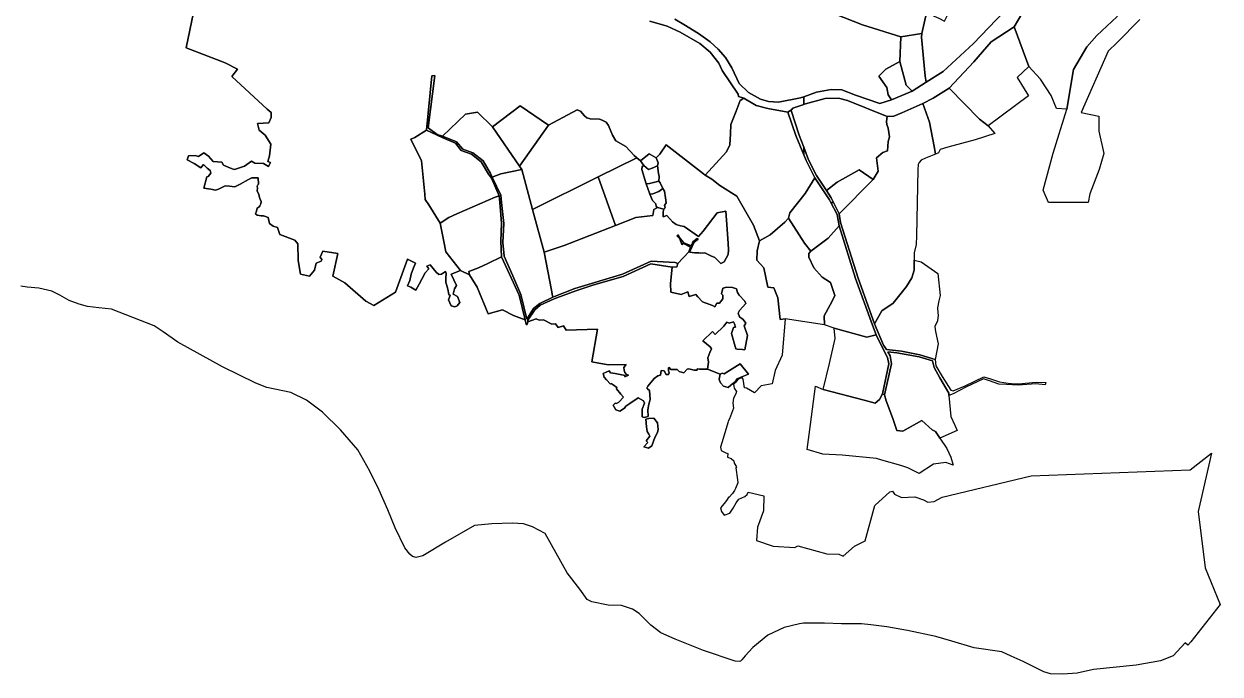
# Model space of a CAD drawing. Extents: x 542592 to 549536, y 1840490 to 1846308.
# Drawn here: x 547157 to 548450, y 1840490 to 1841193 of the extents above; entities that cross this region are included whole.
import ezdxf

# ---------------------------------------------------------------- set-up
doc = ezdxf.new("R2010")
doc.units = 0
doc.layers.add('Level 10', color=7, linetype='Continuous')

msp = doc.modelspace()

# ---------------------------------------------------------------- linework, layer by layer
at = {"layer": 'Level 10'}
for points in [[(548250.7669, 1841229.6601), (548227.42, 1841189.73), (548202.68, 1841173.4), (548183.64, 1841151.95), (548156.99, 1841123.36), (548139.72, 1841112.68), (548128.63, 1841106.8), (548105.99, 1841096.66), (548097.3, 1841093.29), (548090.09, 1841092.77), (548047.09, 1841110.19), (548037.5, 1841112.51), (548023.12, 1841112.26), (548001.73, 1841106.58), (548000, 1841105.95), (548000, 1841114.24), (548013.79, 1841118.99), (548029.72, 1841121.94), (548041.17, 1841121.56), (548056.02, 1841115.91), (548082.35, 1841106.81), (548094.69, 1841110.79), (548117.31, 1841120.36), (548132.42, 1841129.9), (548150.8, 1841141.32), (548183.58, 1841171.68), (548216.22, 1841205.96)], [(548014.76, 1841211.17), (548063.47, 1841191.99), (548104.88, 1841178.87), (548103.68, 1841152.45), (548088.68, 1841143.87), (548081.2, 1841136.57), (548089.63, 1841124.03), (548091.18, 1841116.36), (548094.69, 1841110.79), (548082.35, 1841106.81), (548056.02, 1841115.91), (548041.17, 1841121.56), (548029.72, 1841121.94), (548013.79, 1841118.99), (548000, 1841114.24), (547996.44, 1841113.02), (547972.52, 1841108.35), (547961.91, 1841109.18), (547953.3, 1841111.62), (547940.08, 1841118.68), (547930.18, 1841128.36), (547922.39, 1841145.36), (547915.24, 1841156.69), (547907.46, 1841165.54), (547898.86, 1841173.59), (547886.23, 1841182.55), (547870.33, 1841192.2), (547860.67, 1841198.2)], [(548132.72, 1841204.77), (548127.53, 1841182.67), (548104.88, 1841178.87), (548063.47, 1841191.99), (548014.76, 1841211.17)], [(547340.27, 1841205.2), (547332.52, 1841167.02), (547374.43, 1841150.98), (547387.96, 1841144.07), (547381.82, 1841135.92), (547420.05, 1841100.88), (547424.49, 1841097.2), (547424.16, 1841091.69), (547421.73, 1841085.84), (547409.5, 1841085.17), (547411.33, 1841078.23), (547417.77, 1841072.72), (547423.88, 1841063.05), (547422.48, 1841050.4), (547420.83, 1841044.1), (547423.55, 1841043.23), (547422.6769, 1841041.0005), (547421.46, 1841038.67), (547415.96, 1841041.98), (547406.83, 1841042.46), (547402.92, 1841044.43), (547395.52, 1841039.15), (547389.09, 1841036.91), (547384.85, 1841035.53), (547382.27, 1841036.2), (547377.95, 1841037.9), (547372.75, 1841040.26), (547370.96, 1841043.63), (547361.81, 1841044.34), (547356.51, 1841050.01), (547351.57, 1841053.5), (547345.74, 1841049.47), (547342.35, 1841050.85), (547335.15, 1841050.35), (547333.67, 1841046.15), (547341.02, 1841042.04), (547348.17, 1841037.28), (547351.14, 1841040.89), (547355.04, 1841036.86), (547358.43, 1841034.34), (547359.02, 1841031.43), (547356.13, 1841027.83), (547354.97, 1841027.54), (547351.68, 1841015.23), (547359.06, 1841014.17), (547364.26, 1841013.19), (547367.58, 1841014.39), (547374.62, 1841017.87), (547379.45, 1841017.47), (547384.94, 1841016.81), (547390.69, 1841019.58), (547399.79, 1841024.85), (547403.48, 1841026.68), (547410.27, 1841026.71), (547410.48, 1841019.85), (547409.82, 1841019.07), (547409.28, 1841017.43), (547409.47, 1841015.34), (547409.33, 1841012.52), (547411, 1841008.62), (547411.68, 1841005.37), (547412.05, 1841004.05), (547413.57, 1841000.88), (547413.32, 1840998.35), (547412.22, 1840996.23), (547411.23, 1840995.17), (547409.24, 1840993.85), (547408.56, 1840990.5), (547407.38, 1840987.47), (547409.06, 1840986.07), (547413.38, 1840985.36), (547416.01, 1840985.6), (547418.14, 1840984.82), (547420.99, 1840983.5), (547422.65, 1840977.29), (547426.66, 1840974.38), (547431.14, 1840972.79), (547433.57, 1840965.21), (547449.76, 1840959.17), (547453.12, 1840955.27), (547453.63, 1840937.25), (547455.9, 1840922.4), (547465.72, 1840920.33), (547471.22, 1840926.6), (547473.01, 1840934.18), (547478.38, 1840936.39), (547479.02, 1840938.22), (547477.31, 1840940.66), (547480.03, 1840947.26), (547496.48, 1840944.64), (547490.82, 1840920.12), (547504.03, 1840912.9), (547526.76, 1840893.35), (547535.45, 1840888.64), (547558.75, 1840903.12), (547571.81, 1840938.8), (547580.16, 1840934.37), (547578.22, 1840929.2), (547575.71, 1840922.34), (547574.27, 1840915.77), (547571.82, 1840909.95), (547575.2, 1840908.35), (547580.51, 1840905.15), (547584.16, 1840911.5), (547587.65, 1840917.85), (547590.81, 1840923.79), (547594.87, 1840928.05), (547592.65, 1840931.04), (547596.28, 1840932.57), (547602.63, 1840924.44), (547605.38, 1840922.21), (547608.29, 1840922.29), (547612.62, 1840925.35), (547613.5, 1840923.07), (547612.97, 1840918.59), (547613.24, 1840913.7), (547615.16, 1840906.33), (547616.44, 1840900.61), (547617.9, 1840899.29), (547615.88, 1840894.86), (547618.9, 1840888.31), (547622.9, 1840887.28), (547625.47, 1840888.29), (547628.18, 1840891.72), (547625.86, 1840898.38), (547621.19, 1840900.83), (547622.53, 1840906.62), (547624.62, 1840910.07), (547618.83, 1840922.39), (547628.89, 1840926.25), (547638.52, 1840921.78), (547647.08, 1840908.29), (547658.98, 1840879.54), (547674.47, 1840883.89), (547686.25, 1840877.91), (547698.92, 1840872.91), (547699.89, 1840868.01), (547700.91, 1840867.97), (547701.64, 1840870.89), (547710.79, 1840874.32), (547714.09, 1840872.7), (547718.67, 1840873.05), (547727.81, 1840868.5), (547731.51, 1840868.73), (547734.46, 1840864.87), (547740.2, 1840866.45), (547743.24, 1840862.07), (547776.9, 1840863.03), (547770.99, 1840827.73), (547778.3, 1840826.18), (547788.83, 1840824.53), (547808.08, 1840824.95), (547805.39, 1840821.46), (547805.68, 1840818.68), (547806.48, 1840816.06), (547808.29, 1840814.04), (547810.56, 1840813.31), (547806.5, 1840811.61), (547806.94, 1840812.91), (547796.22, 1840815.21), (547791.26, 1840815.78), (547789.51, 1840818.02), (547783.07, 1840815.18), (547784.34, 1840811.07), (547786.75, 1840808.2), (547791.06, 1840803.66), (547791.78, 1840804.43), (547794.02, 1840802.72), (547798.01, 1840799.9), (547797.44, 1840798.46), (547802.08, 1840792.57), (547805.31, 1840789.38), (547800.09, 1840783.93), (547797.69, 1840782.76), (547796.12, 1840782.88), (547793.85, 1840780.7), (547796.68, 1840775.65), (547801.04, 1840774.24), (547806.12, 1840777.48), (547807.78, 1840779.6), (547811.97, 1840782.8), (547820.98, 1840788.67), (547826.82, 1840785.47), (547827.87, 1840783.06), (547825.48, 1840776.59), (547825.4422, 1840768.1194), (547827.45, 1840767.58), (547831.72, 1840768.52), (547831.33, 1840775.98), (547832.44, 1840781.95), (547834.09, 1840787.07), (547833.2, 1840796.7), (547831.01, 1840798.55), (547830.29, 1840799.3), (547831.54, 1840801.4), (547836.76, 1840807.93), (547838.29, 1840809.79), (547842.32, 1840812.57), (547845.06, 1840813.27), (547845.87, 1840818.24), (547849.21, 1840818), (547851.17, 1840813.85), (547853.75, 1840814.01), (547854.51, 1840815.88), (547853.87, 1840818.14), (547853.67, 1840821.19), (547854.36, 1840821.41), (547856.12, 1840819.38), (547860.97, 1840819.25), (547863.21, 1840819.53), (547865.32, 1840817.4), (547870.21, 1840815.96), (547873.9, 1840819.63), (547875.78, 1840819.95), (547881.58, 1840818.79), (547884.72, 1840818.81), (547884.84, 1840820.21), (547887.262, 1840819.823), (547888.72, 1840819.59), (547896, 1840819.61), (547909.67, 1840814.42), (547908.7072, 1840809.1154), (547908.59, 1840808.47), (547910.13, 1840805.02), (547913.05, 1840801.45), (547918.39, 1840800.03), (547921.26, 1840802.62), (547921.4445, 1840802.7556), (547925.94, 1840806.06), (547928.16, 1840809.16), (547933.03, 1840811.54), (547933.24, 1840810.74), (547928.88, 1840808.6), (547926.57, 1840805.81), (547923.88, 1840803.25), (547924.3124, 1840801.3237), (547924.76, 1840799.33), (547927.43, 1840795.73), (547926.61, 1840793.24), (547924.17, 1840788.41), (547923.44, 1840783.07), (547924.1, 1840777.57), (547919.65, 1840766.12), (547918.36, 1840763.46), (547918.4616, 1840763.2182), (547918.36, 1840762.97), (547911.45, 1840740.08), (547910.1, 1840735.37), (547910.73, 1840731.91), (547915.84, 1840729.18), (547917.76, 1840728.76), (547917.38, 1840724.7), (547921.66, 1840723.24), (547924.23, 1840720.55), (547924.67, 1840718.12), (547927.1, 1840714.2), (547926.65, 1840713.24), (547928.43, 1840700.27), (547928.7, 1840696.94), (547926.18, 1840690.87), (547925.2, 1840688.58), (547922.89, 1840685.25), (547919.5, 1840681.42), (547919, 1840681.88), (547916.54, 1840677.87), (547914.02, 1840674.52), (547910.1, 1840669.81), (547911.22, 1840665.91), (547913.86, 1840662), (547920.23, 1840664.3), (547923.79, 1840669.65), (547926.93, 1840675.4), (547929.84, 1840679.28), (547936.15, 1840682.31), (547938.91, 1840684.47), (547939.97, 1840686.93), (547956.99, 1840682.91), (547956.55, 1840666.67), (547949.99, 1840649.01), (547949.02, 1840634.52), (547966.98, 1840628.41), (547990.32, 1840627.13), (547993.39, 1840628.69), (548024.82, 1840620.06), (548037.75, 1840619.87), (548042.48, 1840617.68), (548054.77, 1840628.47), (548066.47, 1840634.2), (548076.75, 1840672.48), (548093.04, 1840687.35), (548095.93, 1840687.82), (548098.01, 1840684.71), (548105.65, 1840681.11), (548119.89, 1840681.88), (548129.5, 1840678.37), (548133.91, 1840675.91), (548141.05, 1840676.82), (548149.65, 1840681.46), (548245.75, 1840704.38), (548417.72, 1840711), (548440.56, 1840728.91), (548426.26, 1840665.8), (548433.83, 1840605.22), (548449.93, 1840565.27), (548418.3326, 1840525.2521), (548415.168, 1840521.3581), (548412.28, 1840524.03), (548399.14, 1840509.82), (548385.41, 1840504.54), (548359.08, 1840500.02), (548313.21, 1840495.22), (548295.43, 1840491.06), (548280.01, 1840490.24), (548266.5, 1840490.51), (548259.49, 1840492.77), (548248.61, 1840497.94), (548237.13, 1840503.82), (548224.16, 1840509.75), (548213.87, 1840514.16), (548184.02, 1840518.66), (548160.09, 1840525.84), (548142.69, 1840530.91), (548112.09, 1840537.22), (548089.7, 1840541.32), (548072.29, 1840543.54), (548062.33, 1840544.5), (548040.9, 1840544.5), (548022.39, 1840545.13), (547999.64, 1840545.14), (547995.32, 1840544.71), (547978.63, 1840540.46), (547961.17, 1840532.14), (547945.01, 1840519.12), (547936.69, 1840510.02), (547933.12, 1840505.47), (547931.67, 1840504.34), (547930.05, 1840503.92), (547926, 1840504.18), (547891.67, 1840515.63), (547860.94, 1840528.01), (547845.33, 1840534.91), (547834.73, 1840543.04), (547822.14, 1840555.64), (547814.72, 1840560.44), (547802.84, 1840564.26), (547788.59, 1840564.65), (547770.8, 1840568.21), (547765.75, 1840570.74), (547758.1, 1840581.86), (547744.26, 1840599.82), (547720.34, 1840642.03), (547706.8, 1840649.51), (547696.98, 1840652.67), (547684.89, 1840653.34), (547662.93, 1840652.7), (547644.23, 1840650.7), (547612.64, 1840632.96), (547588.24, 1840618), (547581.15, 1840616.29), (547577.13, 1840617.3), (547574.1, 1840619.68), (547568.86, 1840626.58), (547558.47, 1840648.38), (547550.28, 1840667.63), (547540.92, 1840688.87), (547530.81, 1840709.47), (547517.85, 1840732.63), (547499.18, 1840754.21), (547479.63, 1840773.45), (547462.36, 1840786.17), (547445.69, 1840794.52), (547419.72, 1840799.87), (547407.73, 1840804.8), (547371.78, 1840822.42), (547323.4, 1840848.83), (547307.66, 1840860.19), (547297.9, 1840866.44), (547251.84, 1840884.75), (547237.96, 1840886.21), (547225.87, 1840887.55), (547216.72, 1840890.17), (547205.92, 1840894.14), (547195.94, 1840899.82), (547187.17, 1840904.08), (547173.08, 1840907.3), (547160.77, 1840908.48), (547153.76, 1840909.32)], [(547833.7, 1841195.76), (547852.41, 1841190.54), (547866.22, 1841183.98), (547887.62, 1841171.62), (547898.88, 1841162.35), (547908.21, 1841150.46), (547911.93, 1841142.69), (547928.93, 1841116.93), (547929.5, 1841114.4), (547935.04, 1841112.56), (547931.08, 1841110.02), (547926.86, 1841098.54), (547920.99, 1841084.35), (547920.87, 1841074.18), (547919.94, 1841062.33), (547916.29, 1841054.57), (547893.45, 1841029.41), (547891.67, 1841030.7), (547851.38, 1841062.07), (547844.53, 1841052.12), (547840.51, 1841048.08), (547832.72, 1841052.55), (547823.36, 1841044.8), (547819.47, 1841048.25), (547816.63, 1841050.76), (547807.58, 1841060.47), (547796.75, 1841066.6), (547793.14, 1841072.63), (547789.04, 1841083.21), (547786.57, 1841086.56), (547782.18, 1841089.04), (547779.12, 1841089.89), (547769.27, 1841090.24), (547765.59, 1841091.22), (547763.07, 1841093.65), (547760.75, 1841096.01), (547758.82, 1841098.76), (547755.65, 1841099.56), (547754.92, 1841100.07), (547723.95, 1841083.55), (547693.53, 1841104.53), (547663.68, 1841081.54), (547647.49, 1841097.45), (547634.43, 1841095.2), (547609.48, 1841071.75), (547603.7, 1841073.3), (547593.88, 1841080.69), (547601.19, 1841137.06), (547598, 1841136.72), (547592.31, 1841077.93), (547579.58, 1841070.11), (547575.13, 1841068.39), (547586.91, 1841044.95), (547590.3819, 1841009.016), (547590.94, 1841003.24), (547594.7106, 1840997.2165), (547606.94, 1840977.68), (547610.8217, 1840957.8496), (547613.01, 1840946.67), (547628.89, 1840926.25), (547618.83, 1840922.39), (547624.62, 1840910.07), (547622.53, 1840906.62), (547621.19, 1840900.83), (547625.86, 1840898.38), (547628.18, 1840891.72), (547625.47, 1840888.29), (547622.9, 1840887.28), (547618.9, 1840888.31), (547615.88, 1840894.86), (547617.9, 1840899.29), (547616.44, 1840900.61), (547615.16, 1840906.33), (547613.24, 1840913.7), (547612.97, 1840918.59), (547613.5, 1840923.07), (547612.62, 1840925.35), (547608.29, 1840922.29), (547605.38, 1840922.21), (547602.63, 1840924.44), (547596.28, 1840932.57), (547592.65, 1840931.04), (547594.87, 1840928.05), (547590.81, 1840923.79), (547587.65, 1840917.85), (547584.16, 1840911.5), (547580.51, 1840905.15), (547575.2, 1840908.35), (547571.82, 1840909.95), (547574.27, 1840915.77), (547575.71, 1840922.34), (547578.22, 1840929.2), (547580.16, 1840934.37), (547571.81, 1840938.8), (547558.75, 1840903.12), (547535.45, 1840888.64), (547526.76, 1840893.35), (547504.03, 1840912.9), (547490.82, 1840920.12), (547496.48, 1840944.64), (547480.03, 1840947.26), (547477.31, 1840940.66), (547479.02, 1840938.22), (547478.38, 1840936.39), (547473.01, 1840934.18), (547471.22, 1840926.6), (547465.72, 1840920.33), (547455.9, 1840922.4), (547453.63, 1840937.25), (547453.12, 1840955.27), (547449.76, 1840959.17), (547433.57, 1840965.21), (547431.14, 1840972.79), (547426.66, 1840974.38), (547422.65, 1840977.29), (547420.99, 1840983.5), (547418.14, 1840984.82), (547416.01, 1840985.6), (547413.38, 1840985.36), (547409.06, 1840986.07), (547407.38, 1840987.47), (547408.56, 1840990.5), (547409.24, 1840993.85), (547411.23, 1840995.17), (547412.22, 1840996.23), (547413.32, 1840998.35), (547413.57, 1841000.88), (547412.05, 1841004.05), (547411.68, 1841005.37), (547411, 1841008.62), (547409.33, 1841012.52), (547409.47, 1841015.34), (547409.28, 1841017.43), (547409.82, 1841019.07), (547410.48, 1841019.85), (547410.27, 1841026.71), (547403.48, 1841026.68), (547399.79, 1841024.85), (547390.69, 1841019.58), (547384.94, 1841016.81), (547379.45, 1841017.47), (547374.62, 1841017.87), (547367.58, 1841014.39), (547364.26, 1841013.19), (547359.06, 1841014.17), (547351.68, 1841015.23), (547354.97, 1841027.54), (547356.13, 1841027.83), (547359.02, 1841031.43), (547358.43, 1841034.34), (547355.04, 1841036.86), (547351.14, 1841040.89), (547348.17, 1841037.28), (547341.02, 1841042.04), (547333.67, 1841046.15), (547335.15, 1841050.35), (547342.35, 1841050.85), (547345.74, 1841049.47), (547351.57, 1841053.5), (547356.51, 1841050.01), (547361.81, 1841044.34), (547370.96, 1841043.63), (547372.75, 1841040.26), (547377.95, 1841037.9), (547382.27, 1841036.2), (547384.85, 1841035.53), (547389.09, 1841036.91), (547395.52, 1841039.15), (547402.92, 1841044.43), (547406.83, 1841042.46), (547415.96, 1841041.98), (547421.46, 1841038.67), (547422.6769, 1841041.0005), (547423.55, 1841043.23), (547420.83, 1841044.1), (547422.48, 1841050.4), (547423.88, 1841063.05), (547417.77, 1841072.72), (547411.33, 1841078.23), (547409.5, 1841085.17), (547421.73, 1841085.84), (547424.16, 1841091.69), (547424.49, 1841097.2), (547420.05, 1841100.88), (547381.82, 1841135.92), (547387.96, 1841144.07), (547374.43, 1841150.98), (547332.52, 1841167.02), (547340.27, 1841205.2)], [(547860.67, 1841198.2), (547870.33, 1841192.2), (547886.23, 1841182.55), (547898.86, 1841173.59), (547907.46, 1841165.54), (547915.24, 1841156.69), (547922.39, 1841145.36), (547930.18, 1841128.36), (547940.08, 1841118.68), (547953.3, 1841111.62), (547961.91, 1841109.18), (547972.52, 1841108.35), (547996.44, 1841113.02), (548000, 1841114.24), (548000, 1841105.95), (547988.03, 1841101.66), (547986.62, 1841100.06), (547986.5885, 1841099.8691), (547982.78, 1841097.57), (547961.11, 1841101.53), (547948.53, 1841104.77), (547935.04, 1841112.56), (547929.5, 1841114.4), (547928.93, 1841116.93), (547911.93, 1841142.69), (547908.21, 1841150.46), (547898.88, 1841162.35), (547887.62, 1841171.62), (547866.22, 1841183.98), (547852.41, 1841190.54), (547833.7, 1841195.76)], [(548363.19, 1841197.63), (548338.55, 1841172.86), (548329.01, 1841163.46), (548299.88, 1841097.28), (548318.96, 1841093.03), (548318.88, 1841077.08), (548324.23, 1841053), (548319.37, 1841035.41), (548309.02, 1841009.11), (548307.22, 1841000), (548264.32, 1841000), (548258.84, 1841013.36), (548269.46, 1841053.21), (548284.26, 1841100.76), (548291.38, 1841143.48), (548305.94, 1841168.24), (548316.87, 1841180.37), (548338.37, 1841200.48)]]:
    msp.add_lwpolyline(points, dxfattribs=at)
for points in [[(548291.38, 1841143.48), (548284.26, 1841100.76), (548273.12, 1841101.56), (548267.28, 1841115.44), (548256, 1841133.11), (548243.13, 1841146.9), (548227.42, 1841189.73), (548250.7669, 1841229.6601), (548252.1, 1841231.94), (548340.64, 1841204.58), (548338.37, 1841200.48), (548316.87, 1841180.37), (548305.94, 1841168.24)], [(548150.8, 1841141.32), (548132.42, 1841129.9), (548131.13, 1841136.34), (548127.14, 1841178.52), (548127.53, 1841182.67), (548132.72, 1841204.77), (548145.99, 1841199.26), (548152.15, 1841196.03), (548163.64, 1841219.37), (548187.74, 1841213.76), (548212.53, 1841207.99), (548216.22, 1841205.96), (548183.58, 1841171.68)], [(548227.42, 1841189.73), (548243.13, 1841146.9), (548230.52, 1841135.09), (548242.87, 1841115.17), (548199.24, 1841082.63), (548189.92, 1841090), (548156.99, 1841123.36), (548183.64, 1841151.95), (548202.68, 1841173.4)], [(548132.42, 1841129.9), (548117.31, 1841120.36), (548110.75, 1841126.59), (548103.68, 1841152.45), (548104.88, 1841178.87), (548127.53, 1841182.67), (548127.14, 1841178.52), (548131.13, 1841136.34)], [(548117.31, 1841120.36), (548094.69, 1841110.79), (548091.18, 1841116.36), (548089.63, 1841124.03), (548081.2, 1841136.57), (548088.68, 1841143.87), (548103.68, 1841152.45), (548110.75, 1841126.59)], [(547673.42, 1841000), (547671.31, 1841000), (547670.69, 1841007.16), (547662.39, 1841026.02), (547659.28, 1841030.48), (547651.36, 1841043.97), (547640.93, 1841051.96), (547629.84, 1841056.2), (547623.59, 1841064.03), (547609.26, 1841069.96), (547592.31, 1841077.93), (547598, 1841136.72), (547601.19, 1841137.06), (547593.88, 1841080.69), (547603.7, 1841073.3), (547609.48, 1841071.75), (547624.76, 1841065.49), (547631.61, 1841057.56), (547642.12, 1841053.69), (547653.48, 1841045.06), (547661.23, 1841031.38), (547663.24, 1841027.13), (547672.59, 1841007.84)], [(548145.49, 1841053.67), (548142.52, 1841052.21), (548140.91, 1841060.57), (548135.7, 1841086.82), (548128.63, 1841106.8), (548139.72, 1841112.68), (548156.99, 1841123.36), (548189.92, 1841090), (548199.24, 1841082.63), (548206.63, 1841074.4), (548185.13, 1841067.63), (548155.82, 1841059.76), (548147.31, 1841057.16)], [(548000, 1841051.32), (548002.46, 1841045.32), (548011.9, 1841026.69), (548001.37, 1841009.45), (547984.93, 1840988.87), (547983.36, 1840983.07), (547979.49, 1840978.69), (547963.83, 1840964.81), (547952.29, 1840958.52), (547945.69, 1840975.54), (547927.48, 1841006.87), (547909.3, 1841018.35), (547900.77, 1841025.05), (547893.45, 1841029.41), (547916.29, 1841054.57), (547919.94, 1841062.33), (547920.87, 1841074.18), (547920.99, 1841084.35), (547926.86, 1841098.54), (547931.08, 1841110.02), (547935.04, 1841112.56), (547948.53, 1841104.77), (547961.11, 1841101.53), (547982.78, 1841097.57), (547991.42, 1841072.26)], [(548090.09, 1841092.77), (548089.27, 1841087.42), (548089.9, 1841084.04), (548091.37, 1841080.21), (548092.79, 1841070.86), (548091.18, 1841065.8), (548090.62, 1841055.71), (548085.37, 1841053.82), (548078.64, 1841048.32), (548080.29, 1841033.76), (548074.88, 1841024.74), (548059.72, 1841035.03), (548036.16, 1841021.86), (548024.58, 1841012.84), (548013.61, 1841028.97), (548005.13, 1841045.9), (548000, 1841059.6), (547995.07, 1841072.77), (547986.47, 1841099.15), (547986.5885, 1841099.8691), (547986.62, 1841100.06), (547988.03, 1841101.66), (548000, 1841105.95), (548001.73, 1841106.58), (548023.12, 1841112.26), (548037.5, 1841112.51), (548047.09, 1841110.19)], [(548128.63, 1841106.8), (548135.7, 1841086.82), (548140.91, 1841060.57), (548142.52, 1841052.21), (548131.44, 1841047.96), (548126.97, 1841045.74), (548124.85, 1841043.04), (548123.68, 1841040.83), (548123.15, 1841035.37), (548121.96, 1840963.96), (548121.48, 1840954.63), (548119.21, 1840945.67), (548119.28, 1840937.58), (548119.46, 1840926.73), (548116.91, 1840918.47), (548110.86, 1840909.06), (548096.69, 1840891.12), (548084.51, 1840882.91), (548076.52, 1840868.83), (548058.71, 1840918.07), (548039.77, 1840978.45), (548038.15, 1840987.46), (548074.88, 1841024.74), (548080.29, 1841033.76), (548078.64, 1841048.32), (548085.37, 1841053.82), (548090.62, 1841055.71), (548091.18, 1841065.8), (548092.79, 1841070.86), (548091.37, 1841080.21), (548089.9, 1841084.04), (548089.27, 1841087.42), (548090.09, 1841092.77), (548097.3, 1841093.29), (548105.99, 1841096.66)], [(547692.59, 1841039.15), (547695.15, 1841035.39), (547672.47, 1841030.8), (547663.24, 1841027.13), (547661.23, 1841031.38), (547653.48, 1841045.06), (547642.12, 1841053.69), (547631.61, 1841057.56), (547624.76, 1841065.49), (547609.48, 1841071.75), (547634.43, 1841095.2), (547647.49, 1841097.45), (547663.68, 1841081.54)], [(547723.95, 1841083.55), (547692.59, 1841039.15), (547663.68, 1841081.54), (547693.53, 1841104.53)], [(547819.47, 1841048.25), (547777.69, 1841027.52), (547706.88, 1840992.4), (547695.15, 1841035.39), (547692.59, 1841039.15), (547723.95, 1841083.55), (547754.92, 1841100.07), (547755.65, 1841099.56), (547758.82, 1841098.76), (547760.75, 1841096.01), (547763.07, 1841093.65), (547765.59, 1841091.22), (547769.27, 1841090.24), (547779.12, 1841089.89), (547782.18, 1841089.04), (547786.57, 1841086.56), (547789.04, 1841083.21), (547793.14, 1841072.63), (547796.75, 1841066.6), (547807.58, 1841060.47), (547816.63, 1841050.76)], [(548000, 1841059.6), (548000, 1841051.32), (547991.42, 1841072.26), (547982.78, 1841097.57), (547986.5885, 1841099.8691), (547986.47, 1841099.15), (547995.07, 1841072.77)], [(547592.31, 1841077.93), (547609.26, 1841069.96), (547623.59, 1841064.03), (547629.84, 1841056.2), (547640.93, 1841051.96), (547651.36, 1841043.97), (547659.28, 1841030.48), (547662.39, 1841026.02), (547670.69, 1841007.16), (547666.4, 1841005.55), (547625.05, 1840987.6), (547616.5, 1840983.7), (547606.94, 1840977.68), (547594.7106, 1840997.2165), (547590.94, 1841003.24), (547590.3819, 1841009.016), (547586.91, 1841044.95), (547575.13, 1841068.39), (547579.58, 1841070.11)], [(547952.29, 1840958.52), (547949.69, 1840947.73), (547949.35, 1840937.71), (547956.71, 1840929.21), (547961.19, 1840908.34), (547967.56, 1840907.74), (547972, 1840896.87), (547974.49, 1840873.59), (547980.04, 1840874.3), (547976.52, 1840834.91), (547968.89, 1840818.49), (547965.71, 1840803.99), (547954.04, 1840801.82), (547946.74, 1840794.24), (547937.98, 1840799.35), (547935.75, 1840799.7), (547934.53, 1840808.8), (547933.24, 1840810.74), (547933.03, 1840811.54), (547940.16, 1840814.34), (547931.41, 1840825.39), (547914.04, 1840814.63), (547911.94, 1840815.28), (547909.67, 1840814.42), (547896, 1840819.61), (547897.03, 1840827.5), (547896.27, 1840832.04), (547898.52, 1840837.7), (547900.25, 1840841.82), (547898.84, 1840843.98), (547890.8, 1840850.51), (547901.39, 1840860.57), (547904.05, 1840857.2), (547913.75, 1840866.22), (547916.98, 1840870.43), (547919.41, 1840869.56), (547924.06, 1840871.02), (547925.1, 1840868.63), (547926.12, 1840865.01), (547923.86, 1840864.84), (547921.73, 1840858.15), (547926.37, 1840841.89), (547928.12, 1840841.45), (547933.64, 1840841.11), (547936.25, 1840840.62), (547939.19, 1840856.12), (547935.64, 1840866.53), (547937.21, 1840869.63), (547934.6, 1840873.57), (547930.54, 1840876.35), (547928.93, 1840880.19), (547930.38, 1840883.34), (547937.19, 1840890.73), (547936.38, 1840893.14), (547930.13, 1840899.86), (547928.19, 1840902.79), (547927.15, 1840906.45), (547923.01, 1840908.05), (547916.83, 1840908.42), (547912.35, 1840907.17), (547911.19, 1840901.28), (547912.42, 1840899.61), (547912.39, 1840895.87), (547909.99, 1840892.45), (547908.79, 1840890.96), (547906.19, 1840891.05), (547903.87, 1840887.31), (547901.15, 1840888.6), (547890.6, 1840892.56), (547885.31, 1840897.79), (547883.32, 1840900.31), (547879.76, 1840899.52), (547876.05, 1840898.36), (547874.72, 1840903.32), (547867.56, 1840900.29), (547856.38, 1840902.88), (547855.86, 1840912.45), (547857.87, 1840930), (547862.88, 1840930.22), (547863.85, 1840933.81), (547875.7, 1840946.55), (547877.61, 1840951.76), (547870.03, 1840955.46), (547868.24, 1840954.59), (547865.96, 1840960.49), (547862.87, 1840963.92), (547863.95, 1840964.82), (547866.34, 1840960.98), (547870.37, 1840956.41), (547878.27, 1840953.19), (547879.41, 1840954.79), (547880.24, 1840957.26), (547884.82, 1840960.89), (547885.72, 1840960.43), (547881.39, 1840957.14), (547876.36, 1840946.33), (547882.18, 1840945.39), (547886.45, 1840945.56), (547888.17, 1840945.26), (547893.21, 1840945.6), (547899.42, 1840942.11), (547903.81, 1840940.49), (547910.5, 1840933.84), (547914.05, 1840935.81), (547918.1, 1840943.68), (547918.67, 1840948.49), (547918.25, 1840956.03), (547916.5, 1840980.93), (547915.69, 1840990.41), (547906.55, 1840988.8), (547891.28, 1840969), (547886.21, 1840963.28), (547870.78, 1840973.85), (547866.89, 1840974.78), (547861.9, 1840976.05), (547858.18, 1840978.93), (547852.05, 1840985.69), (547848.11, 1840984.35), (547848.15, 1840989.94), (547848.79, 1840992.6), (547850.34, 1840993.99), (547849.49, 1840996.78), (547851.12, 1840999.62), (547850.36, 1841005.06), (547849.5, 1841012.13), (547847.66, 1841015.01), (547844.85, 1841021.25), (547843.33, 1841022.83), (547843.78, 1841027.94), (547843.06, 1841031.29), (547841.72, 1841039.5), (547842.58, 1841042.79), (547840.51, 1841048.08), (547844.53, 1841052.12), (547851.38, 1841062.07), (547891.67, 1841030.7), (547893.45, 1841029.41), (547900.77, 1841025.05), (547909.3, 1841018.35), (547927.48, 1841006.87), (547945.69, 1840975.54)], [(548031.98, 1841000), (548029.21, 1841000), (548029.2, 1841000), (548027.72, 1841002.94), (548011.9, 1841026.69), (548002.46, 1841045.32), (548000, 1841051.32), (548000, 1841059.6), (548005.13, 1841045.9), (548013.61, 1841028.97), (548024.58, 1841012.84), (548029.64, 1841004.77)], [(547833.62, 1841008.82), (547836.47, 1841001.92), (547839.99, 1840998.58), (547840.28, 1840995.5), (547842.06, 1840994.38), (547837.97, 1840992.22), (547836.68, 1840985.8), (547818.47, 1840983.69), (547796.63, 1840975.13), (547777.69, 1841027.52), (547819.47, 1841048.25), (547823.36, 1841044.8), (547827.06, 1841039.89), (547825.21, 1841038.93), (547824.88, 1841035.68), (547829.5, 1841020.24), (547830.91, 1841015.98)], [(547842.58, 1841042.79), (547841.72, 1841039.5), (547836.22, 1841036.87), (547832.06, 1841035.47), (547827.06, 1841039.89), (547823.36, 1841044.8), (547832.72, 1841052.55), (547840.51, 1841048.08)], [(547675.84, 1840977.17), (547673.42, 1841000), (547672.59, 1841007.84), (547663.24, 1841027.13), (547672.47, 1841030.8), (547695.15, 1841035.39), (547706.88, 1840992.4), (547719.52, 1840946.07), (547727.19, 1840905.15), (547728.4783, 1840899.1037), (547728.82, 1840897.5), (547714.59, 1840890.7), (547707.91, 1840885.28), (547700.49, 1840873.85), (547694.12, 1840900.47), (547685.4662, 1840920.5796), (547676.3, 1840941.88), (547674.78, 1840956.49)], [(547843.78, 1841027.94), (547843.33, 1841022.83), (547833.28, 1841020.4), (547829.5, 1841020.24), (547824.88, 1841035.68), (547825.21, 1841038.93), (547827.06, 1841039.89), (547832.06, 1841035.47), (547836.22, 1841036.87), (547841.72, 1841039.5), (547843.06, 1841031.29)], [(548074.88, 1841024.74), (548038.15, 1840987.46), (548031.99, 1841000), (548031.98, 1841000), (548029.64, 1841004.77), (548024.58, 1841012.84), (548036.16, 1841021.86), (548059.72, 1841035.03)], [(547777.69, 1841027.52), (547796.63, 1840975.13), (547741.13, 1840953.39), (547719.52, 1840946.07), (547706.88, 1840992.4)], [(547843.33, 1841022.83), (547844.85, 1841021.25), (547847.66, 1841015.01), (547843.19, 1841011.82), (547836.96, 1841009.11), (547833.62, 1841008.82), (547830.91, 1841015.98), (547829.5, 1841020.24), (547833.28, 1841020.4)], [(548029.21, 1841000), (548035.9, 1840986.74), (548038.15, 1840974.83), (548026.2, 1840961.4), (548007.74, 1840947.2), (548000.88, 1840955.84), (547983.36, 1840983.07), (547984.93, 1840988.87), (548001.37, 1841009.45), (548011.9, 1841026.69), (548027.72, 1841002.94), (548029.2, 1841000)], [(547671.31, 1841000), (547673.27, 1840977.6), (547672.64, 1840957.93), (547673.38, 1840941.03), (547658.5844, 1840934.0017), (547648.35, 1840929.14), (547637.96, 1840925.42), (547638.52, 1840921.78), (547628.89, 1840926.25), (547613.01, 1840946.67), (547610.8217, 1840957.8496), (547606.94, 1840977.68), (547616.5, 1840983.7), (547625.05, 1840987.6), (547666.4, 1841005.55), (547670.69, 1841007.16)], [(547847.66, 1841015.01), (547849.5, 1841012.13), (547850.36, 1841005.06), (547851.12, 1840999.62), (547849.49, 1840996.78), (547850.34, 1840993.99), (547848.79, 1840992.6), (547842.06, 1840994.38), (547840.28, 1840995.5), (547839.99, 1840998.58), (547836.47, 1841001.92), (547833.62, 1841008.82), (547836.96, 1841009.11), (547843.19, 1841011.82)], [(547728.82, 1840897.5), (547730.4234, 1840898.1325), (547752.55, 1840906.86), (547804.06, 1840922.56), (547834.95, 1840936.36), (547860.89, 1840934.89), (547863.85, 1840933.81), (547862.88, 1840930.22), (547857.87, 1840930), (547834.72, 1840933.52), (547804.73, 1840919.96), (547772.94, 1840910.78), (547753.64, 1840904.3), (547733.0587, 1840896.8167), (547730.07, 1840895.73), (547715.23, 1840888.81), (547709.25, 1840883.92), (547701.72, 1840872.82), (547701.64, 1840870.89), (547700.91, 1840867.97), (547699.89, 1840868.01), (547698.92, 1840872.91), (547692.35, 1840899.65), (547681.9504, 1840922.335), (547673.38, 1840941.03), (547672.64, 1840957.93), (547673.27, 1840977.6), (547671.31, 1841000), (547673.42, 1841000), (547675.84, 1840977.17), (547674.78, 1840956.49), (547676.3, 1840941.88), (547685.4662, 1840920.5796), (547694.12, 1840900.47), (547700.49, 1840873.85), (547707.91, 1840885.28), (547714.59, 1840890.7)], [(547875.7, 1840946.55), (547863.85, 1840933.81), (547860.89, 1840934.89), (547834.95, 1840936.36), (547804.06, 1840922.56), (547752.55, 1840906.86), (547730.4234, 1840898.1325), (547728.82, 1840897.5), (547728.4783, 1840899.1037), (547727.19, 1840905.15), (547719.52, 1840946.07), (547741.13, 1840953.39), (547796.63, 1840975.13), (547818.47, 1840983.69), (547836.68, 1840985.8), (547837.97, 1840992.22), (547842.06, 1840994.38), (547848.79, 1840992.6), (547848.15, 1840989.94), (547848.11, 1840984.35), (547852.05, 1840985.69), (547858.18, 1840978.93), (547861.9, 1840976.05), (547866.89, 1840974.78), (547870.78, 1840973.85), (547886.21, 1840963.28), (547891.28, 1840969), (547906.55, 1840988.8), (547915.69, 1840990.41), (547916.5, 1840980.93), (547918.25, 1840956.03), (547918.67, 1840948.49), (547918.1, 1840943.68), (547914.05, 1840935.81), (547910.5, 1840933.84), (547903.81, 1840940.49), (547899.42, 1840942.11), (547893.21, 1840945.6), (547888.17, 1840945.26), (547886.45, 1840945.56), (547882.18, 1840945.39), (547876.36, 1840946.33), (547881.39, 1840957.14), (547885.72, 1840960.43), (547884.82, 1840960.89), (547880.24, 1840957.26), (547879.41, 1840954.79), (547878.27, 1840953.19), (547870.37, 1840956.41), (547866.34, 1840960.98), (547863.95, 1840964.82), (547862.87, 1840963.92), (547865.96, 1840960.49), (547868.24, 1840954.59), (547870.03, 1840955.46), (547877.61, 1840951.76)], [(548161.37, 1840793.19), (548156.75, 1840791.19), (548156.62, 1840793.68), (548147.06, 1840810.23), (548140.84, 1840821.73), (548138.96, 1840828.94), (548124.79, 1840833.1), (548100.55, 1840837.43), (548091, 1840838.6), (548093.36, 1840834.26), (548094.79, 1840825.49), (548087.39, 1840791.94), (548085.11, 1840793), (548091.93, 1840825.54), (548090.62, 1840832.31), (548083.83, 1840844.83), (548078.4, 1840856.92), (548074.4, 1840867.28), (548055.9, 1840917.87), (548038.15, 1840974.83), (548035.9, 1840986.74), (548029.21, 1841000), (548031.98, 1841000), (548031.99, 1841000), (548038.15, 1840987.46), (548039.77, 1840978.45), (548058.71, 1840918.07), (548076.52, 1840868.83), (548086.04, 1840845.72), (548089.56, 1840840.98), (548105.55, 1840839.3), (548125.28, 1840835.42), (548142.17, 1840830.31), (548142.84, 1840823.3), (548149.71, 1840811.7), (548158.87, 1840797.23), (548161.49, 1840796.42), (548174.33, 1840801.87), (548194.5, 1840811.6), (548201.89, 1840809.31), (548211.46, 1840805.99), (548220.9048, 1840804.6125), (548224.35, 1840804.11), (548231.9, 1840803.94), (548251.28, 1840805.7), (548261.77, 1840805.4), (548260.74, 1840802.69), (548250.78, 1840803.76), (548231.68, 1840802.62), (548219.024, 1840803.169), (548210.7, 1840803.53), (548200.78, 1840806.98), (548194.35, 1840809.38), (548175.31, 1840800.32)], [(548022.2, 1840877.29), (548022.35, 1840867.73), (547980.04, 1840874.3), (547974.49, 1840873.59), (547972, 1840896.87), (547967.56, 1840907.74), (547961.19, 1840908.34), (547956.71, 1840929.21), (547949.35, 1840937.71), (547949.69, 1840947.73), (547952.29, 1840958.52), (547963.83, 1840964.81), (547979.49, 1840978.69), (547983.36, 1840983.07), (548000.88, 1840955.84), (548007.74, 1840947.2), (548005.57, 1840944.68), (548005.38, 1840940.77), (548010.96, 1840929.19), (548019.76, 1840919.07), (548028.69, 1840913.58), (548033.62, 1840899.52), (548030.6, 1840893.18)], [(548038.15, 1840974.83), (548055.9, 1840917.87), (548074.4, 1840867.28), (548078.4, 1840856.92), (548067.98, 1840854.49), (548032.96, 1840863.99), (548022.35, 1840867.73), (548022.2, 1840877.29), (548030.6, 1840893.18), (548033.62, 1840899.52), (548028.69, 1840913.58), (548019.76, 1840919.07), (548010.96, 1840929.19), (548005.38, 1840940.77), (548005.57, 1840944.68), (548007.74, 1840947.2), (548026.2, 1840961.4)], [(547673.38, 1840941.03), (547681.9504, 1840922.335), (547692.35, 1840899.65), (547698.92, 1840872.91), (547686.25, 1840877.91), (547674.47, 1840883.89), (547658.98, 1840879.54), (547647.08, 1840908.29), (547638.52, 1840921.78), (547637.96, 1840925.42), (547648.35, 1840929.14), (547658.5844, 1840934.0017)], [(547897.03, 1840827.5), (547896, 1840819.61), (547888.72, 1840819.59), (547887.262, 1840819.823), (547884.84, 1840820.21), (547884.72, 1840818.81), (547881.58, 1840818.79), (547875.78, 1840819.95), (547873.9, 1840819.63), (547870.21, 1840815.96), (547865.32, 1840817.4), (547863.21, 1840819.53), (547860.97, 1840819.25), (547856.12, 1840819.38), (547854.36, 1840821.41), (547853.67, 1840821.19), (547853.87, 1840818.14), (547854.51, 1840815.88), (547853.75, 1840814.01), (547851.17, 1840813.85), (547849.21, 1840818), (547845.87, 1840818.24), (547845.06, 1840813.27), (547842.32, 1840812.57), (547838.29, 1840809.79), (547836.76, 1840807.93), (547831.54, 1840801.4), (547830.29, 1840799.3), (547831.01, 1840798.55), (547833.2, 1840796.7), (547834.09, 1840787.07), (547832.44, 1840781.95), (547831.33, 1840775.98), (547831.72, 1840768.52), (547827.45, 1840767.58), (547825.4422, 1840768.1194), (547825.48, 1840776.59), (547827.87, 1840783.06), (547826.82, 1840785.47), (547820.98, 1840788.67), (547811.97, 1840782.8), (547807.78, 1840779.6), (547806.12, 1840777.48), (547801.04, 1840774.24), (547796.68, 1840775.65), (547793.85, 1840780.7), (547796.12, 1840782.88), (547797.69, 1840782.76), (547800.09, 1840783.93), (547805.31, 1840789.38), (547802.08, 1840792.57), (547797.44, 1840798.46), (547798.01, 1840799.9), (547794.02, 1840802.72), (547791.78, 1840804.43), (547791.06, 1840803.66), (547786.75, 1840808.2), (547784.34, 1840811.07), (547783.07, 1840815.18), (547789.51, 1840818.02), (547791.26, 1840815.78), (547796.22, 1840815.21), (547806.94, 1840812.91), (547806.5, 1840811.61), (547810.56, 1840813.31), (547808.29, 1840814.04), (547806.48, 1840816.06), (547805.68, 1840818.68), (547805.39, 1840821.46), (547808.08, 1840824.95), (547788.83, 1840824.53), (547778.3, 1840826.18), (547770.99, 1840827.73), (547776.9, 1840863.03), (547743.24, 1840862.07), (547740.2, 1840866.45), (547734.46, 1840864.87), (547731.51, 1840868.73), (547727.81, 1840868.5), (547718.67, 1840873.05), (547714.09, 1840872.7), (547710.79, 1840874.32), (547701.64, 1840870.89), (547701.72, 1840872.82), (547709.25, 1840883.92), (547715.23, 1840888.81), (547730.07, 1840895.73), (547733.0587, 1840896.8167), (547753.64, 1840904.3), (547772.94, 1840910.78), (547804.73, 1840919.96), (547834.72, 1840933.52), (547857.87, 1840930), (547855.86, 1840912.45), (547856.38, 1840902.88), (547867.56, 1840900.29), (547874.72, 1840903.32), (547876.05, 1840898.36), (547879.76, 1840899.52), (547883.32, 1840900.31), (547885.31, 1840897.79), (547890.6, 1840892.56), (547901.15, 1840888.6), (547903.87, 1840887.31), (547906.19, 1840891.05), (547908.79, 1840890.96), (547909.99, 1840892.45), (547912.39, 1840895.87), (547912.42, 1840899.61), (547911.19, 1840901.28), (547912.35, 1840907.17), (547916.83, 1840908.42), (547923.01, 1840908.05), (547927.15, 1840906.45), (547928.19, 1840902.79), (547930.13, 1840899.86), (547936.38, 1840893.14), (547937.19, 1840890.73), (547930.38, 1840883.34), (547928.93, 1840880.19), (547930.54, 1840876.35), (547934.6, 1840873.57), (547937.21, 1840869.63), (547935.64, 1840866.53), (547939.19, 1840856.12), (547936.25, 1840840.62), (547933.64, 1840841.11), (547928.12, 1840841.45), (547926.37, 1840841.89), (547921.73, 1840858.15), (547923.86, 1840864.84), (547926.12, 1840865.01), (547925.1, 1840868.63), (547924.06, 1840871.02), (547919.41, 1840869.56), (547916.98, 1840870.43), (547913.75, 1840866.22), (547904.05, 1840857.2), (547901.39, 1840860.57), (547890.8, 1840850.51), (547898.84, 1840843.98), (547900.25, 1840841.82), (547898.52, 1840837.7), (547896.27, 1840832.04)], [(548119.28, 1840937.58), (548126.71, 1840935.67), (548144.94, 1840923.19), (548147.47, 1840899.46), (548145.96, 1840893.46), (548144.59, 1840886.11), (548144.81, 1840880.52), (548145.37, 1840878.01), (548144.34, 1840871.92), (548141.7, 1840866), (548142.53, 1840860.37), (548145.31, 1840847.02), (548142.17, 1840830.31), (548125.28, 1840835.42), (548105.55, 1840839.3), (548089.56, 1840840.98), (548086.04, 1840845.72), (548076.52, 1840868.83), (548084.51, 1840882.91), (548096.69, 1840891.12), (548110.86, 1840909.06), (548116.91, 1840918.47), (548119.46, 1840926.73)], [(548091.93, 1840825.54), (548085.11, 1840793), (548081.7, 1840787.01), (548077.01, 1840782.85), (548065.14, 1840786.15), (548021.08, 1840797.97), (548027.71, 1840825.75), (548033.87, 1840852.95), (548032.96, 1840863.99), (548067.98, 1840854.49), (548078.4, 1840856.92), (548083.83, 1840844.83), (548090.62, 1840832.31)], [(548165.8, 1840753.57), (548147.08, 1840745.36), (548145.9324, 1840747.0719), (548142.26, 1840752.55), (548138.93, 1840754.12), (548127.61, 1840764.21), (548106.91, 1840752.78), (548100.68, 1840753.42), (548096.18, 1840766.29), (548089.07, 1840785.43), (548087.39, 1840791.94), (548094.79, 1840825.49), (548093.36, 1840834.26), (548091, 1840838.6), (548100.55, 1840837.43), (548124.79, 1840833.1), (548138.96, 1840828.94), (548140.84, 1840821.73), (548147.06, 1840810.23), (548156.62, 1840793.68), (548156.75, 1840791.19), (548158.91, 1840768.79), (548162.9044, 1840760.0978), (548163.34, 1840759.15)], [(547940.16, 1840814.34), (547933.03, 1840811.54), (547928.16, 1840809.16), (547925.94, 1840806.06), (547921.4445, 1840802.7556), (547921.26, 1840802.62), (547918.39, 1840800.03), (547913.05, 1840801.45), (547910.13, 1840805.02), (547908.59, 1840808.47), (547908.7072, 1840809.1154), (547909.67, 1840814.42), (547911.94, 1840815.28), (547914.04, 1840814.63), (547931.41, 1840825.39)], [(548147.08, 1840745.36), (548154.75, 1840733.91), (548158.83, 1840724.8), (548161.49, 1840715.94), (548153.67, 1840719.05), (548140.02, 1840717.18), (548124.85, 1840706.87), (548112.57, 1840713.26), (548104.8105, 1840715.5113), (548084.2038, 1840721.49), (548078.62, 1840723.11), (548041.58, 1840726.86), (548020.43, 1840727.89), (548003.81, 1840732.99), (548007.2538, 1840759.9111), (548012.57, 1840801.47), (548021.08, 1840797.97), (548065.14, 1840786.15), (548077.01, 1840782.85), (548081.7, 1840787.01), (548085.11, 1840793), (548087.39, 1840791.94), (548089.07, 1840785.43), (548096.18, 1840766.29), (548100.68, 1840753.42), (548106.91, 1840752.78), (548127.61, 1840764.21), (548138.93, 1840754.12), (548142.26, 1840752.55), (548145.9324, 1840747.0719)], [(547841.97, 1840761.68), (547842.74, 1840754.61), (547841.99, 1840751.15), (547839.08, 1840745.89), (547835.72, 1840736.89), (547832.1, 1840734.32), (547827.1, 1840735.71), (547831.48, 1840740.41), (547829.72, 1840742.48), (547833.64, 1840747.24), (547832.59, 1840749.37), (547830.58, 1840752.48), (547829.96, 1840757.43), (547829.25, 1840765.78), (547832.47, 1840766.38), (547837.95, 1840766.79)], [(547842.74, 1840754.61), (547841.97, 1840761.68), (547837.95, 1840766.79), (547832.47, 1840766.38), (547829.25, 1840765.78), (547829.96, 1840757.43), (547830.58, 1840752.48), (547832.59, 1840749.37), (547833.64, 1840747.24), (547829.72, 1840742.48), (547831.48, 1840740.41), (547827.1, 1840735.71), (547832.1, 1840734.32), (547835.72, 1840736.89), (547839.08, 1840745.89), (547841.99, 1840751.15)]]:
    msp.add_lwpolyline(points, close=True, dxfattribs=at)

doc.saveas('drawing.dxf')
